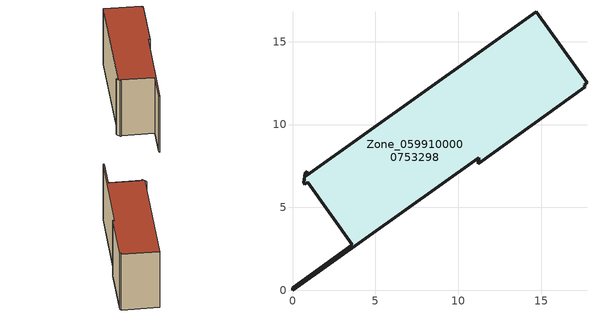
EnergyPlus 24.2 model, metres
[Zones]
Zone_0599100000753298
 floor ground (C_G): 0.87,7.18 0.83,6.9 14.7,16.81 17.77,12.52 17.59,12.4 17.67,12.27 11.2,7.64 11.24,7.98 0,0 0.01,0.16 3.6,2.75 0.91,6.52 0.75,6.41 0.68,6.49 0.76,7.11 z0
 wall outside (C_F): 0.83,6.9 0.87,7.18 0.76,7.11 0.68,6.49 0.75,6.41 0.91,6.52 3.6,2.75 0.01,0.16 0,0 11.24,7.98 11.2,7.64 17.67,12.27 17.59,12.4 17.77,12.52 14.7,16.81 0.83,6.9 z0:9.16
 roof outside (C_R): 0,0 11.24,7.98 11.2,7.64 17.67,12.27 17.59,12.4 17.77,12.52 14.7,16.81 0.83,6.9 0.87,7.18 0.76,7.11 0.68,6.49 0.75,6.41 0.91,6.52 3.6,2.75 0.01,0.16 z9.16
[BUILDING]
Pand.0599100000753298: North Axis=0; Terrain=City; Loads Convergence Tolerance Value=0.04; Temperature Convergence Tolerance Value=0.4; Solar Distribution=FullExterior; Maximum Number of Warmup Days=25; Minimum Number of Warmup Days=1
[Site:Location]
Rotterdam.The.Hague.AP_ZH_NLD Design_Conditions: Latitude=51.96; Longitude=4.45; Time Zone=1; Elevation=-4.5
[SITE:GROUNDTEMPERATURE:BUILDINGSURFACE]
18, 18, 18, 18, 18, 18, 18, 18, 18, 18, 18, 18
[MATERIAL] Thermal Absorptance=0.9; Solar Absorptance=0.7; Visible Absorptance=0.7
Name | Roughness | Thickness | Conductivity | Density | Specific Heat
G.TC.2006-2014 | MediumSmooth | 0.15 | 0.06 | 540 | 1210
F.TC.2006-2014 | Rough | 0.3 | 0.12 | 1920 | 840
R.TC.2006-2014 | MediumRough | 0.2 | 0.08 | 1500 | 1000
[CONSTRUCTION]
C_G: G.TC.2006-2014
C_F: F.TC.2006-2014
C_R: R.TC.2006-2014
[ZONE]
Zone_0599100000753298: Type=1; Multiplier=1; Ceiling Height=Autocalculate; Volume=Autocalculate; Floor Area=autocalculate; Part of Total Floor Area=Yes
[ZONEINFILTRATION:DESIGNFLOWRATE]
Infil_Zone_0599100000753298: Zone or ZoneList or Space or SpaceList=Zone_0599100000753298; Schedule=AlwaysOn; Design Flow Rate Calculation Method=Flow/Area; Flow Rate per Floor Area=0.0015; Constant Term Coefficient=1; Temperature Term Coefficient=0; Velocity Term Coefficient=0; Velocity Squared Term Coefficient=0
[HVACTEMPLATE:ZONE:IDEALLOADSAIRSYSTEM]
Zone_0599100000753298: Maximum Heating Supply Air Temperature=50; Minimum Cooling Supply Air Temperature=13; Maximum Heating Supply Air Humidity Ratio=0.0156; Minimum Cooling Supply Air Humidity Ratio=0.0077; Heating Limit=NoLimit; Cooling Limit=NoLimit; Dehumidification Control Type=ConstantSensibleHeatRatio; Cooling Sensible Heat Ratio=0.7; Dehumidification Setpoint=60; Humidification Control Type=None; Humidification Setpoint=30; Outdoor Air Method=None; Outdoor Air Flow Rate per Person=0.00944; Outdoor Air Flow Rate per Zone Floor Area=0; Outdoor Air Flow Rate per Zone=0; Demand Controlled Ventilation Type=None; Outdoor Air Economizer Type=NoEconomizer; Heat Recovery Type=None; Sensible Heat Recovery Effectiveness=0.7; Latent Heat Recovery Effectiveness=0.65
[ZONECONTROL:THERMOSTAT]
ThermostatControl_Zone_0599100000753298: Zone or ZoneList=Zone_0599100000753298; Control Type Schedule=DualSetpointControlType; Control 1=Thermostat_Zone_0599100000753298; Temperature Difference Between Cutout And Setpoint=0
[THERMOSTATSETPOINT:DUALSETPOINT]
Thermostat_Zone_0599100000753298: Heating Setpoint Temperature Schedule=HeatingSetpoint_Zone_0599100000753298; Cooling Setpoint Temperature Schedule=CoolingSetpoint_Zone_0599100000753298
[SCHEDULE:COMPACT]
HeatingSetpoint_Zone_0599100000753298: Through: 12/31, For: AllDays, Until: 24:00, 21
CoolingSetpoint_Zone_0599100000753298: Through: 12/31, For: AllDays, Until: 24:00, 24
DualSetpointControlType: Through: 12/31, For: AllDays, Until: 24:00, 4
AlwaysOn: Through: 12/31, For: AllDays, Until: 24:00, 1
